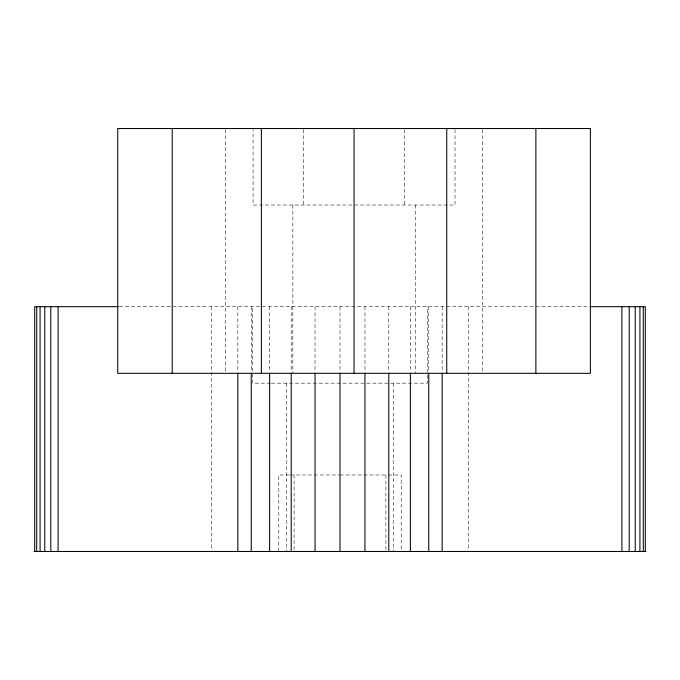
<?xml version="1.0" encoding="UTF-8"?>
<svg xmlns="http://www.w3.org/2000/svg" width="680" height="680" viewBox="0 0 680 680"><rect width="100%" height="100%" fill="white"/><g stroke="black" fill="none" stroke-linecap="round" stroke-linejoin="round"><path stroke-width="0.51" stroke-dasharray="3.4 2.55" d="M119.425 306.68L589.118 306.68M270.462 383.18L252.552 383.18L252.552 306.68M271.515 383.18L427.457 383.18L427.448 306.68M289.349 474.98L278.8 474.98L278.8 551.48M290.411 474.98L339.397 474.98M340 474.98L387.481 474.98M388.535 474.98L401.2 474.98L401.2 551.48M482.57 129.582L482.57 373.32M468.52 306.68L468.52 551.48M455.031 129.582L455.031 205.02L253.071 205.02L253.071 129.582M442.162 306.68L442.162 372.385M428.749 306.68L428.749 372.385M415.25 205.02L415.25 373.32M410.38 306.68L410.38 372.385M404.541 129.582L404.541 205.02M393.55 383.18L393.55 551.48M388.79 306.68L388.79 372.385M385.9 474.98L385.9 551.48M364.964 306.68L364.964 372.385M340 306.68L340 372.555M315.036 306.68L315.036 372.385M303.56 129.582L303.56 205.02M294.1 474.98L294.1 551.48M292.85 205.02L292.85 373.32M291.21 306.68L291.21 372.385M286.45 383.18L286.45 551.48M269.62 306.68L269.62 372.385M251.251 306.68L251.251 372.385M237.838 306.68L237.838 372.385M225.53 129.582L225.53 372.266M211.48 306.68L211.48 551.48"/><path stroke-width="1.02" d="M118.371 306.68L34.68 306.68L34.68 551.48M590.172 306.68L645.32 306.68L645.32 551.48M34 551.48L646 551.48M643.297 306.68L643.297 551.48M639.923 306.68L639.923 551.48M635.222 306.68L635.222 551.48M629.204 306.68L629.204 551.48M621.894 306.68L621.894 551.48M535.883 128.52L535.883 373.32M446.743 128.52L446.743 373.32M442.162 373.439L442.162 551.48M428.749 373.439L428.749 551.48M410.38 373.439L410.38 551.48M388.79 373.439L388.79 551.48M364.964 373.439L364.964 551.48M354.05 128.52L354.05 373.32M340 373.439L340 551.48M315.036 373.439L315.036 551.48M291.21 373.439L291.21 551.48M269.62 373.439L269.62 551.48M261.366 128.52L261.366 373.32M251.251 373.439L251.251 551.48M237.838 373.439L237.838 551.48M172.227 128.52L172.227 373.32M58.106 306.68L58.106 551.48M50.796 306.68L50.796 551.48M44.778 306.68L44.778 551.48M40.078 306.68L40.078 551.48M36.703 306.68L36.703 551.48M590.376 128.52L117.733 128.52L117.733 373.32L590.376 373.32L590.376 128.52"/></g></svg>
